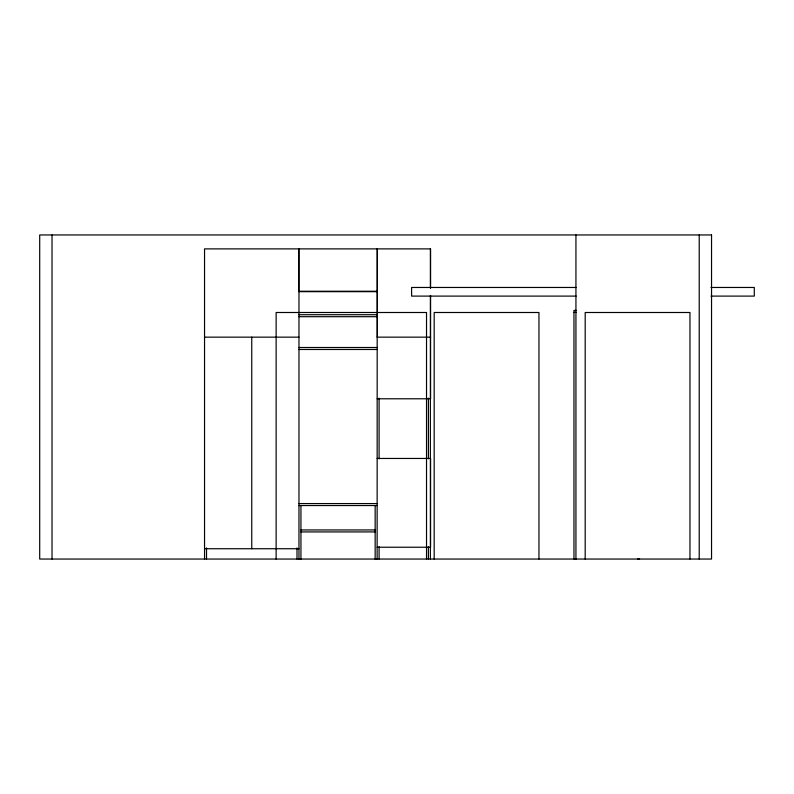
<?xml version="1.0" encoding="UTF-8"?>
<svg xmlns="http://www.w3.org/2000/svg" width="794" height="794" viewBox="0 0 794 794"><rect width="100%" height="100%" fill="white"/><g stroke="black" fill="none" stroke-linecap="round" stroke-linejoin="round"><path stroke-width="1.19" d="M576.146 287.468L411.6 287.468L411.6 296.102L576.146 296.102M710.997 287.468L754.3 287.468L754.3 296.102L710.997 296.102M377.21 291.239L298.713 291.239L298.713 248.889M298.971 291.666L377.13 291.666M576.444 310.404L573.963 310.404L573.963 558.916L575.938 558.916M573.963 312.37L576.444 312.37M298.971 314.712L377.13 314.712M298.971 316.687L377.13 316.687M204.544 337.152L298.971 337.152M377.13 337.152L430.586 337.152M298.971 347.504L377.13 347.504M298.971 349.479L377.13 349.479M377.13 398.787L430.586 398.787L430.586 295.467M377.13 458.456L430.586 458.456L430.586 547.235L377.13 547.235M298.971 503.575L377.13 503.575M298.971 505.54L377.13 505.54M300.946 529.945L375.155 529.945M300.946 531.92L375.155 531.92M204.544 548.733L298.971 548.733M298.971 558.738L300.946 558.738M375.155 558.738L377.13 558.738M699.216 234.955L699.216 559.045M689.966 559.045L689.966 312.499L585.188 312.499L585.188 559.045M639.547 559.045L637.572 559.045M575.938 234.955L575.938 559.045M538.957 559.045L538.957 312.499L434.179 312.499L434.179 559.045M430.586 288.113L430.586 248.889L204.544 248.889L204.544 559.045M430.378 248.889L430.378 287.994M430.378 295.418L430.378 559.045M428.403 398.141L428.403 458.793M428.403 546.669L428.403 559.045M426.527 559.045L426.527 312.499L276.133 312.499L276.133 559.045M379.095 398.141L379.095 458.793M379.095 546.669L379.095 559.045M377.339 248.889L377.339 337.152M377.21 248.889L377.13 559.045M375.155 505.54L375.155 559.045M300.946 505.54L300.946 559.045M298.971 248.889L298.971 559.045M296.996 547.9L296.996 559.045M251.758 337.152L251.758 548.733M206.519 547.9L206.519 559.045M52.027 234.955L52.027 559.045M711.543 234.955L39.7 234.955L39.7 559.045L711.543 559.045L711.543 234.955"/></g></svg>
